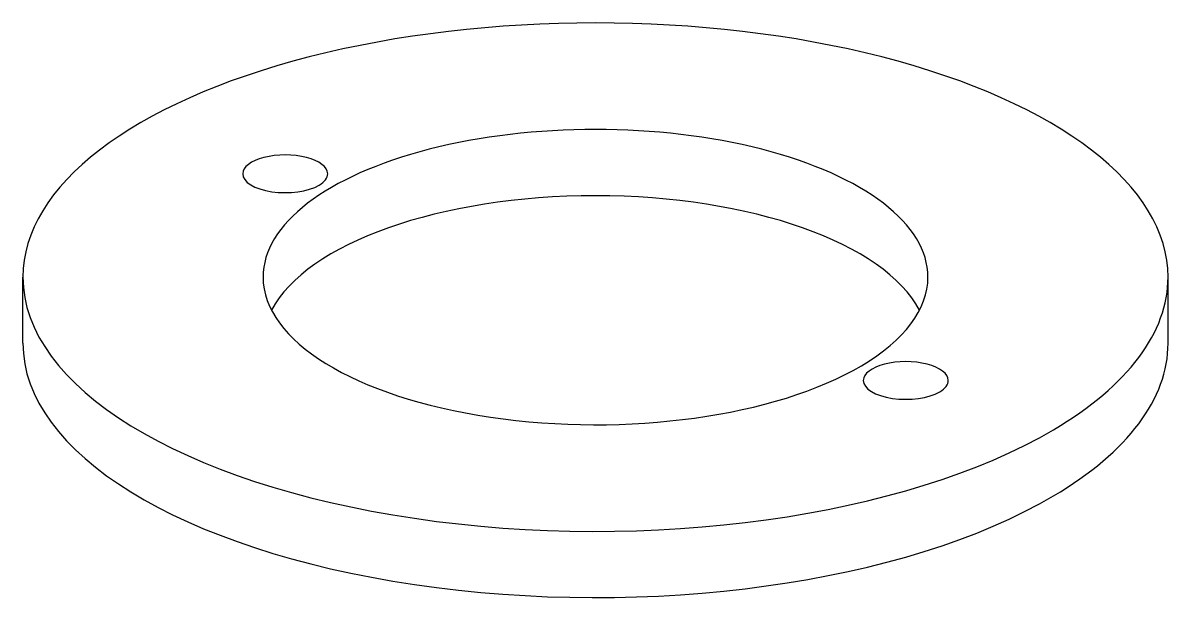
# Model space of a CAD drawing. Header units: millimetres. Extents: x -15.5 to 15.5, y -8.4 to 7.8.
import ezdxf

# ---------------------------------------------------------------- set-up
doc = ezdxf.new("R2010")
doc.units = ezdxf.units.MM
doc.layers.add('visible', color=7, linetype='Continuous')

msp = doc.modelspace()

# ---------------------------------------------------------------- linework, layer by layer
at = {"layer": 'visible'}
for p, q in [((-15.5, -0.896), (-15.5, 0.896)), ((15.5, -0.896), (15.5, 0.896))]:
    msp.add_line(p, q, dxfattribs=at)
for centre, major_axis, start_param, end_param in [((0, 0.896), (15.5, 0), 0, 3.141593), ((0, 0.896), (9, 0), 0, 3.141593), ((-8.4, 3.694), (1.15, 0), 0, 3.141593), ((-8.4, 3.694), (1.15, 0), 3.141593, 5.639684), ((-8.4, 3.694), (1.15, 0), 5.639684, 6.283185), ((0, -0.896), (9, 0), 0.226086, 2.915507), ((0, 0.896), (15.5, 0), 3.141593, 5.639684), ((0, 0.896), (9, 0), 3.141593, 5.639684), ((0, 0.896), (9, 0), 5.639684, 6.283185), ((0, 0.896), (15.5, 0), 5.639684, 6.283185), ((0, -0.896), (15.5, 0), 3.141593, 5.639684), ((0, -0.896), (15.5, 0), 5.639684, 6.283185), ((8.4, -1.902), (1.15, 0), 0, 3.141593), ((8.4, -1.902), (1.15, 0), 3.141593, 5.639684), ((8.4, -1.902), (1.15, 0), 5.639684, 6.283185)]:
    msp.add_ellipse(centre, major_axis=major_axis, ratio=0.444105, start_param=start_param, end_param=end_param, dxfattribs=at)

doc.saveas('drawing.dxf')
